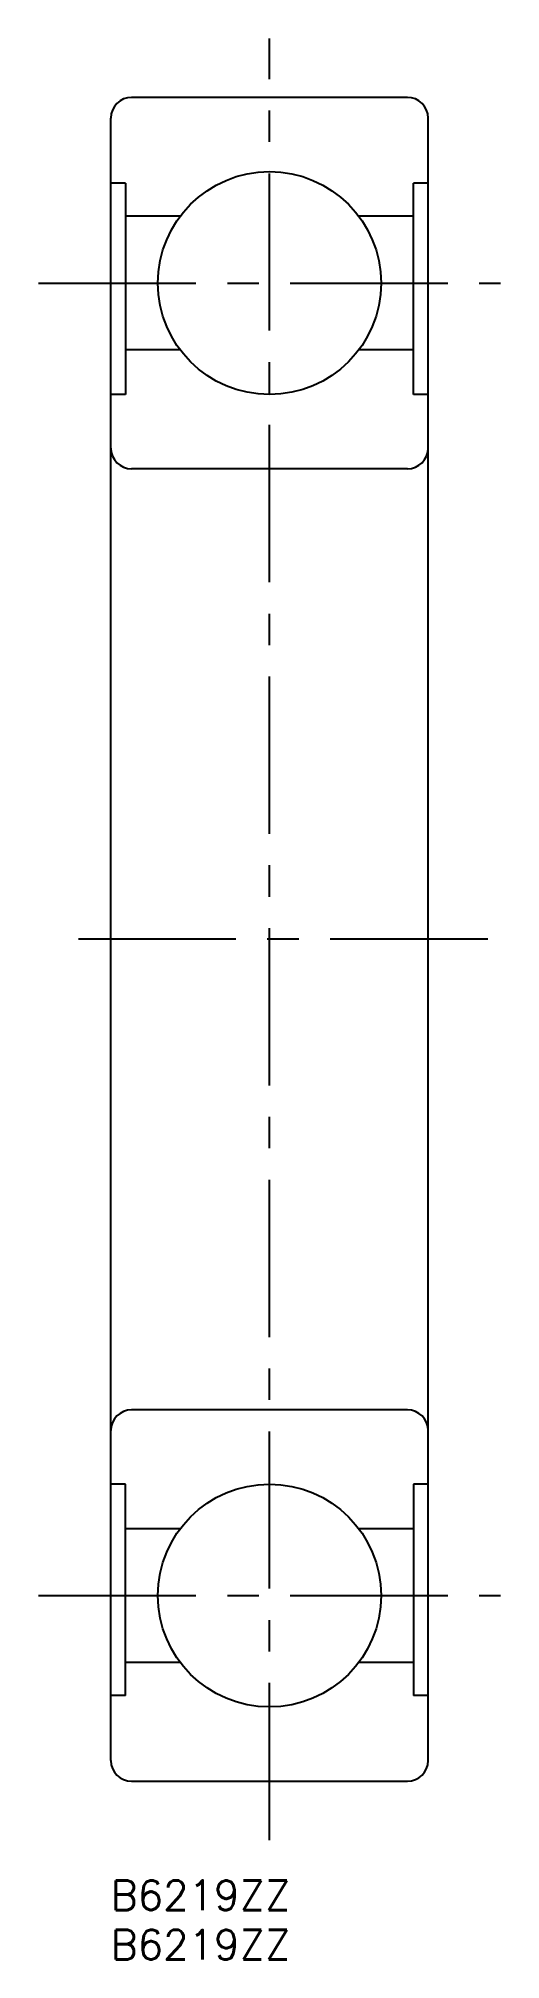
# Model space of a CAD drawing. Extents: x -7 to 39, y -8 to 186.
import ezdxf

# ---------------------------------------------------------------- set-up
doc = ezdxf.new("R2010")
doc.units = 0
doc.header["$LTSCALE"] = 0.5
doc.linetypes.add('CENTER', pattern=[50.8, 31.75, -6.35, 6.35, -6.35])
for name, color, linetype in [('MSM_CENTER', 1, 'CENTER'), ('MSM_CONTINUOUS', 7, 'CONTINUOUS'), ('MSM_PART_NUMBER', 7, 'CONTINUOUS')]:
    doc.layers.add(name, color=color, linetype=linetype)
doc.styles.get("Standard").update_dxf_attribs({"font": 'txt.shx', "height": 3, "bigfont": 'bigfont.shx'})

msp = doc.modelspace()

# ---------------------------------------------------------------- linework, layer by layer
at = {"layer": 'MSM_CENTER'}
for p, q in [((16, 4.05), (16, 185.95)), ((-7.3, 161.25), (39.3, 161.25)), ((38, 95), (-6, 95)), ((-7.3, 28.75), (39.3, 28.75))]:
    msp.add_line(p, q, dxfattribs=at)
at = {"layer": 'MSM_CONTINUOUS'}
for p, q in [((29.9, 180), (2.1, 180)), ((0, 12.1), (0, 177.9)), ((32, 12.1), (32, 177.9)), ((1.47, 171.33), (0, 171.33)), ((1.47, 171.33), (1.47, 150)), ((32, 171.33), (30.53, 171.33)), ((30.53, 150), (30.53, 171.33)), ((7, 168), (1.47, 168)), ((30.53, 168), (25, 168)), ((7, 154.5), (1.47, 154.5)), ((30.53, 154.5), (25, 154.5)), ((1.47, 150), (0, 150)), ((32, 150), (30.53, 150)), ((29.9, 142.5), (2.1, 142.5)), ((29.9, 47.5), (2.1, 47.5)), ((1.47, 40), (0, 40)), ((1.47, 18.67), (1.47, 40)), ((32, 40), (30.53, 40)), ((30.53, 40), (30.53, 18.67)), ((7, 35.5), (1.47, 35.5)), ((30.53, 35.5), (25, 35.5)), ((7, 22), (1.47, 22)), ((30.53, 22), (25, 22)), ((1.47, 18.67), (0, 18.67)), ((32, 18.67), (30.53, 18.67)), ((2.1, 10), (29.9, 10))]:
    msp.add_line(p, q, dxfattribs=at)
for centre in [(16, 161.25), (16, 28.75)]:
    msp.add_circle(centre, 11.25, dxfattribs=at)
for centre, start, end in [((2.1, 177.9), 90, 180), ((29.9, 177.9), 0, 90), ((2.1, 144.6), 180, 270), ((29.9, 144.6), 270, 0), ((2.1, 45.4), 90, 180), ((29.9, 45.4), 360, 90), ((2.1, 12.1), 180, 270), ((29.9, 12.1), 270, 0)]:
    msp.add_arc(centre, 2.1, start, end, dxfattribs=at)

# ---------------------------------------------------------------- texts
at = {"layer": 'MSM_PART_NUMBER'}
for p in [(0, -3), (0, -8)]:
    msp.add_text('B6219ZZ', height=3, dxfattribs=at).set_placement(p)

doc.saveas('drawing.dxf')
